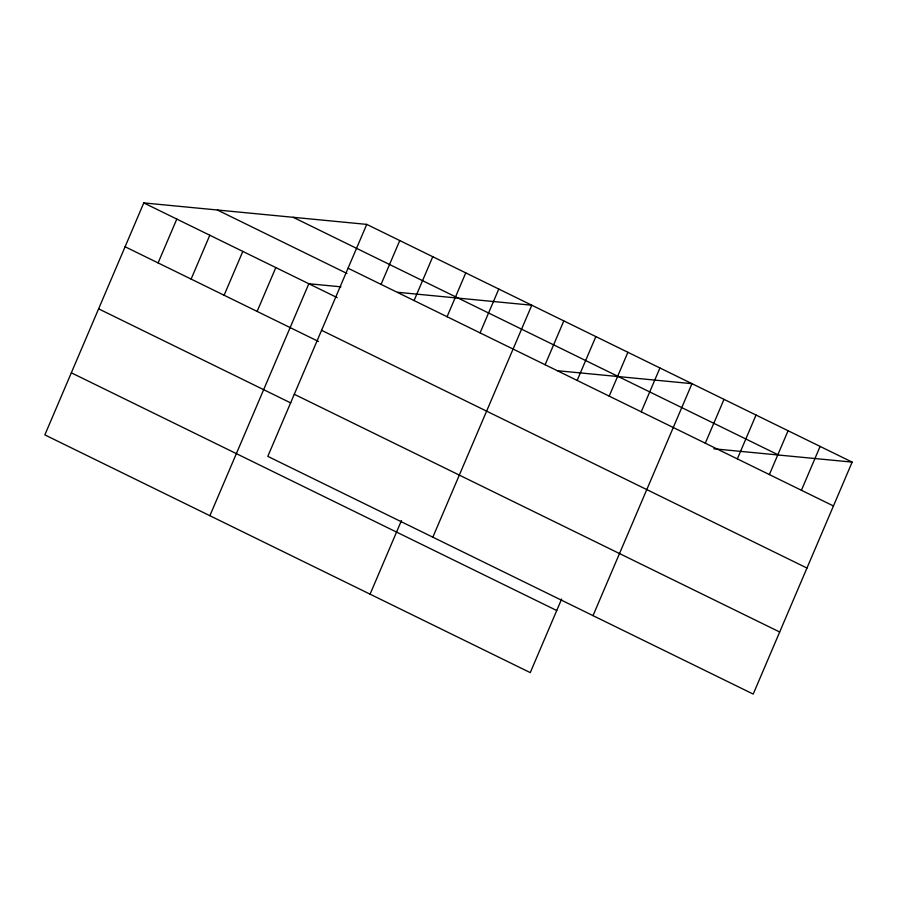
<?xml version="1.0" encoding="UTF-8"?>
<svg xmlns="http://www.w3.org/2000/svg" width="897" height="897" viewBox="0 0 897 897"><rect width="100%" height="100%" fill="white"/><g stroke="black" fill="none" stroke-linecap="round" stroke-linejoin="round"><path stroke-width="1.35" d="M366.75 224.385L267.799 456.36L753.211 694.087L852.15 462.112L366.75 224.385L143.789 202.913L44.85 434.888L530.25 672.615L561.645 599.017M158.096 262.922L176.799 219.081M191.106 279.09L209.808 235.238M224.115 295.248L242.818 251.407M257.125 311.416L275.828 267.575M209.887 515.708L308.837 283.744L340.938 286.827M381.057 284.394L399.759 240.553M414.066 300.562L432.758 256.721M447.065 316.731L465.767 272.879M480.074 332.888L498.777 289.047M370.069 594.162L401.464 520.563M432.836 537.191L531.786 305.215L397.562 292.287M545.118 364.743L563.821 320.902M577.152 380.44L595.855 336.599M609.198 396.126L627.889 352.286M641.232 411.824L659.934 367.972M593.018 615.634L691.968 383.669L557.755 370.741M705.3 443.196L724.002 399.356M737.334 458.894L756.036 415.042M769.379 474.58L788.082 430.739M801.413 490.267L820.116 446.426M713.799 448.792L852.15 462.112M293.173 217.298L778.574 455.026M348.047 268.225L833.448 505.964M217.366 209.999L346.948 273.462M143.789 202.913L337.171 297.625M321.563 330.309L806.964 568.048M125.098 246.753L318.469 341.465M294.283 394.276L779.684 632.004M98.614 308.837L290.763 402.944M71.334 372.804L556.734 610.532"/></g></svg>
